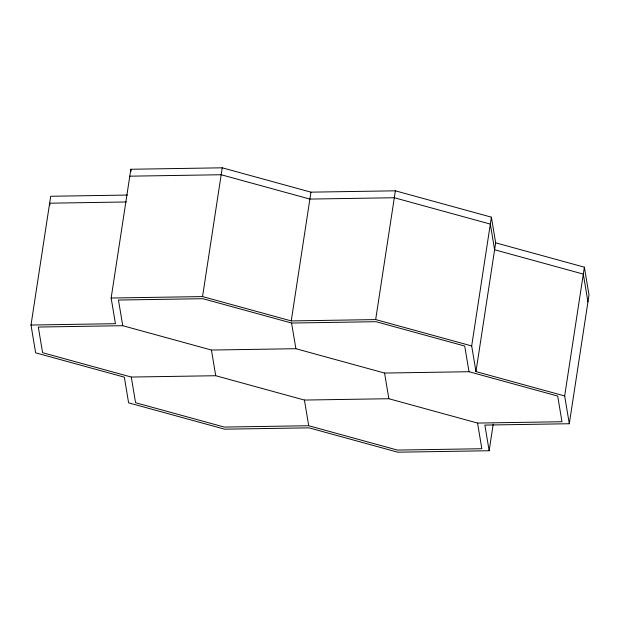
<?xml version="1.0" encoding="UTF-8"?>
<svg xmlns="http://www.w3.org/2000/svg" width="620" height="620" viewBox="0 0 620 620"><rect width="100%" height="100%" fill="white"/><g stroke="black" fill="none" stroke-linecap="round" stroke-linejoin="round"><path stroke-width="0.93" d="M493.225 424.088L489.149 450.74L397.761 452.189L309.054 427.846L224.626 429.18L128.611 402.837L124.333 377.162L35.627 352.819L31 325.035L50.701 196.261L127.457 195.052M31 325.035L115.428 323.694L111.15 298.026L130.851 169.26L222.239 167.811L310.946 192.154L395.374 190.821L491.389 217.163L495.667 242.838L475.966 371.605L564.665 395.947L569.3 423.739L484.871 425.072L489.149 450.74M111.15 298.026L202.538 296.585L222.239 167.811M202.538 296.585L291.237 320.92L310.946 192.154M291.237 320.92L375.666 319.587L395.374 190.821M475.966 371.605L471.688 345.937L491.389 217.163M564.665 395.947L584.373 267.181L495.667 242.838M569.3 423.739L589 294.965L584.373 267.181M129.797 176.181L221.185 174.739L309.884 199.074L394.312 197.741L490.327 224.091L494.605 249.759L583.312 274.102L587.938 301.894M126.395 201.973L49.647 203.19L49.956 205.042M122.745 325.702L38.316 327.042L42.594 352.71L131.293 377.053L215.721 375.72L304.428 400.055L388.849 398.722L477.555 423.065L561.976 421.732L557.706 396.056L468.999 371.713L384.571 373.054L295.872 348.711L211.443 350.044L122.745 325.702L118.467 300.034L202.887 298.701L291.594 323.036L376.022 321.703L464.721 346.045L468.999 371.713M477.555 423.065L481.833 448.733L397.404 450.066L308.706 425.731L224.277 427.064L135.571 402.721L131.293 377.053M375.666 319.587L471.688 345.937M384.571 373.054L388.849 398.722M291.594 323.036L295.872 348.711M304.428 400.055L308.706 425.731M211.443 350.044L215.721 375.72M130.851 169.26L131.169 171.159"/></g></svg>
